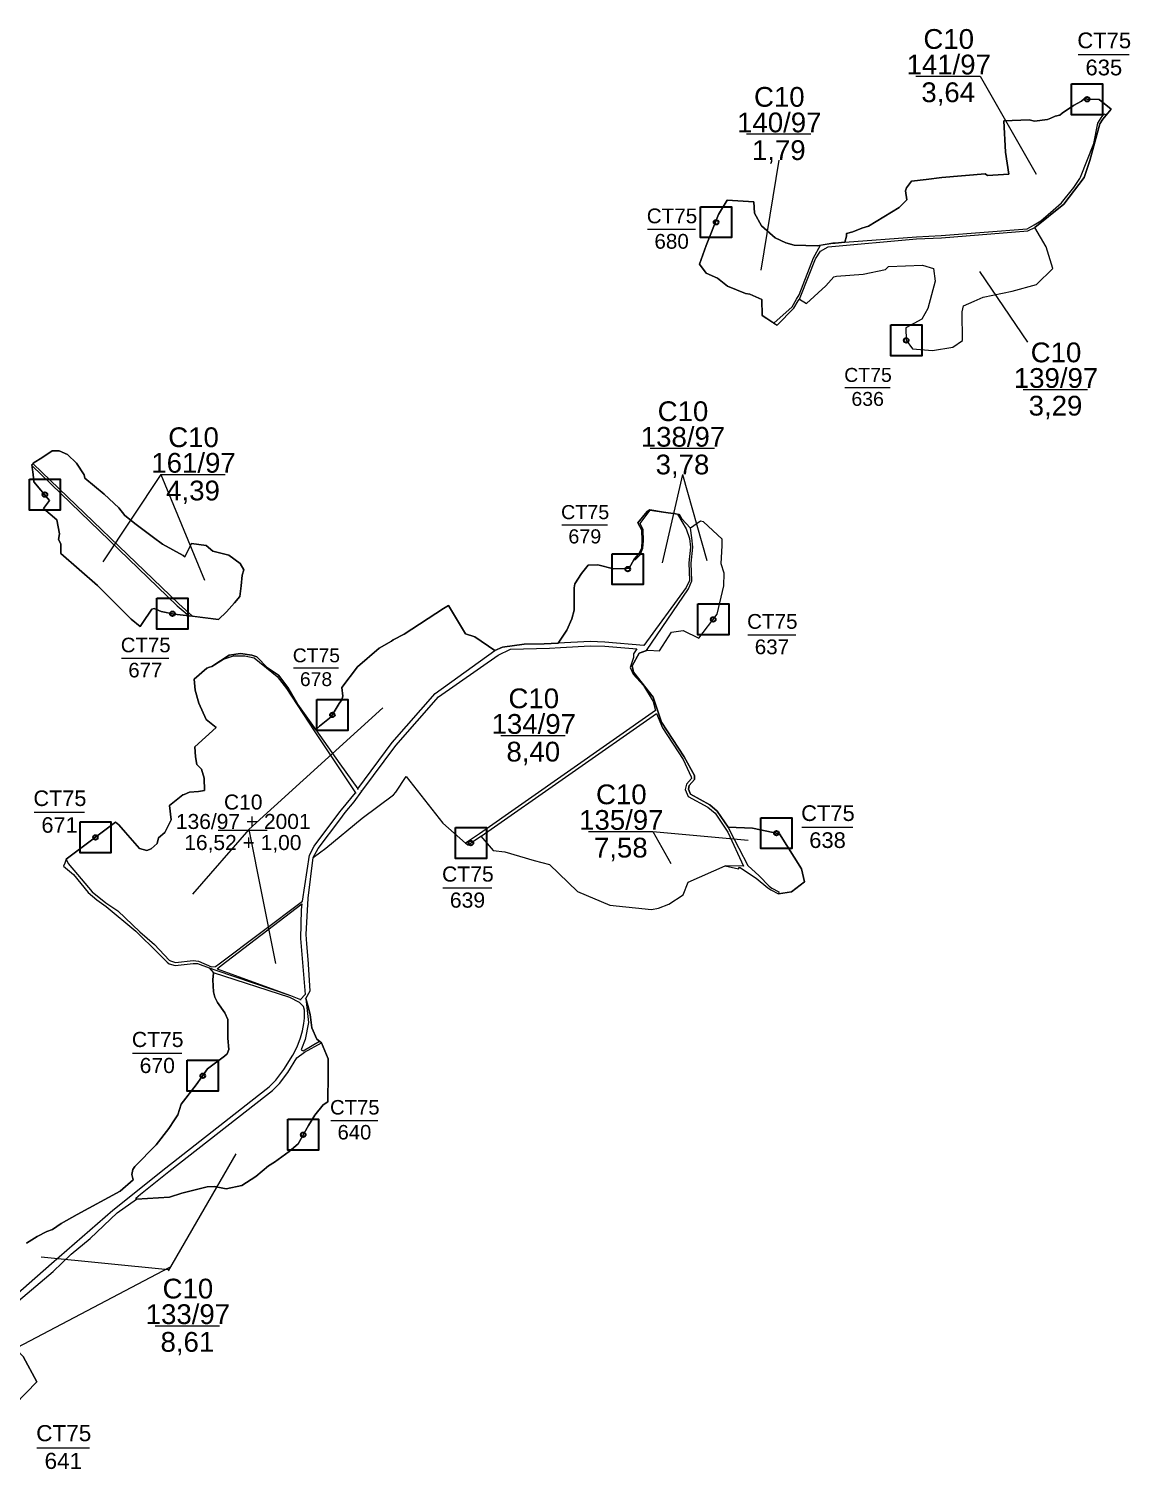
# Model space of a CAD drawing. Header units: metres. Extents: x 414961 to 420278, y 1518967 to 1522724.
# Drawn here: x 418497 to 420278, y 1520395 to 1522724 of the extents above; entities that cross this region are included whole.
import ezdxf
from ezdxf.enums import TextEntityAlignment as Align

# ---------------------------------------------------------------- set-up
doc = ezdxf.new("R2010")
doc.units = ezdxf.units.M
doc.header["$MEASUREMENT"] = 0
doc.linetypes.add('DGN Style 1', pattern=[5.902559, 0.009821, -5.892738])
doc.layers.add('RanhOne', color=1, linetype='Continuous', lineweight=0)
doc.styles.add('Style-Arial', font='arial.ttf')

# ---------------------------------------------------------------- blocks, each defined once
blk = doc.blocks.new('*U0')
at = {"color": 0, "linetype": 'Continuous', "lineweight": -2, "ltscale": 10, "flags": 128}
blk.add_lwpolyline([(-150, 150), (150, 150), (150, -150), (-150, -150), (-150, 150)], close=True, dxfattribs=at)
at = {"color": 0, "linetype": 'Continuous', "lineweight": -2, "ltscale": 10}
blk.add_circle((-0.02828, 0.016065), 22.5, dxfattribs=at)
blk = doc.blocks.new('*U21')
at = {"layer": 'RanhOne', "color": 3, "linetype": 'Continuous', "lineweight": 13}
blk.add_line((-66.520877, -1.660429), (63.750129, -1.660429), dxfattribs=at)
at = {"layer": 'RanhOne', "color": 3, "linetype": 'Continuous', "lineweight": 13, "style": 'Style-Arial'}
blk.add_text('8,61', height=40, dxfattribs=at).set_placement((-1.025137, -54.422685), align=Align.CENTER)
at = {"layer": 'RanhOne', "color": 3, "linetype": 'Continuous', "lineweight": 13, "insert": (-0.000029, 1.089388), "char_height": 40, "attachment_point": 8, "line_spacing_factor": 0.776524, "style": 'Style-Arial'}
blk.add_mtext('C10\\P133/97', dxfattribs=at)
blk = doc.blocks.new('*U23')
at = {"layer": 'RanhOne', "color": 3, "linetype": 'Continuous', "lineweight": 13}
blk.add_line((-66.520877, -1.660429), (63.750129, -1.660429), dxfattribs=at)
at = {"layer": 'RanhOne', "color": 3, "linetype": 'Continuous', "lineweight": 13, "style": 'Style-Arial'}
blk.add_text('4,39', height=40, dxfattribs=at).set_placement((-1.025137, -54.422685), align=Align.CENTER)
at = {"layer": 'RanhOne', "color": 3, "linetype": 'Continuous', "lineweight": 13, "insert": (-0.000029, 1.089388), "char_height": 40, "attachment_point": 8, "line_spacing_factor": 0.776524, "style": 'Style-Arial'}
blk.add_mtext('C10\\P161/97', dxfattribs=at)
blk = doc.blocks.new('*U24')
at = {"layer": 'RanhOne', "color": 3, "linetype": 'Continuous', "lineweight": 13}
blk.add_line((-66.520877, -1.660429), (63.750129, -1.660429), dxfattribs=at)
at = {"layer": 'RanhOne', "color": 3, "linetype": 'Continuous', "lineweight": 13, "style": 'Style-Arial'}
blk.add_text('8,40', height=40, dxfattribs=at).set_placement((-1.025137, -54.422685), align=Align.CENTER)
at = {"layer": 'RanhOne', "color": 3, "linetype": 'Continuous', "lineweight": 13, "insert": (-0.000029, 1.089388), "char_height": 40, "attachment_point": 8, "line_spacing_factor": 0.776524, "style": 'Style-Arial'}
blk.add_mtext('C10\\P134/97', dxfattribs=at)
blk = doc.blocks.new('*U25')
at = {"layer": 'RanhOne', "color": 3, "linetype": 'Continuous', "lineweight": 13}
blk.add_line((-66.520877, -1.660429), (63.750129, -1.660429), dxfattribs=at)
at = {"layer": 'RanhOne', "color": 3, "linetype": 'Continuous', "lineweight": 13, "style": 'Style-Arial'}
blk.add_text('7,58', height=40, dxfattribs=at).set_placement((-1.025137, -54.422685), align=Align.CENTER)
at = {"layer": 'RanhOne', "color": 3, "linetype": 'Continuous', "lineweight": 13, "insert": (-0.000029, 1.089388), "char_height": 40, "attachment_point": 8, "line_spacing_factor": 0.776524, "style": 'Style-Arial'}
blk.add_mtext('C10\\P135/97', dxfattribs=at)
blk = doc.blocks.new('*U26')
at = {"layer": 'RanhOne', "color": 3, "linetype": 'Continuous', "lineweight": 13}
blk.add_line((-66.520877, -1.660429), (63.750129, -1.660429), dxfattribs=at)
at = {"layer": 'RanhOne', "color": 3, "linetype": 'Continuous', "lineweight": 13, "style": 'Style-Arial'}
blk.add_text('3,78', height=40, dxfattribs=at).set_placement((-1.025137, -54.422685), align=Align.CENTER)
at = {"layer": 'RanhOne', "color": 3, "linetype": 'Continuous', "lineweight": 13, "insert": (-0.000029, 1.089388), "char_height": 40, "attachment_point": 8, "line_spacing_factor": 0.776524, "style": 'Style-Arial'}
blk.add_mtext('C10\\P138/97', dxfattribs=at)
blk = doc.blocks.new('*U27')
at = {"layer": 'RanhOne', "color": 3, "linetype": 'Continuous', "lineweight": 13}
blk.add_line((-66.520877, -1.660429), (63.750129, -1.660429), dxfattribs=at)
at = {"layer": 'RanhOne', "color": 3, "linetype": 'Continuous', "lineweight": 13, "style": 'Style-Arial'}
blk.add_text('1,79', height=40, dxfattribs=at).set_placement((-1.025137, -54.422685), align=Align.CENTER)
at = {"layer": 'RanhOne', "color": 3, "linetype": 'Continuous', "lineweight": 13, "insert": (-0.000029, 1.089388), "char_height": 40, "attachment_point": 8, "line_spacing_factor": 0.776524, "style": 'Style-Arial'}
blk.add_mtext('C10\\P140/97', dxfattribs=at)
blk = doc.blocks.new('*U28')
at = {"layer": 'RanhOne', "color": 3, "linetype": 'Continuous', "lineweight": 13}
blk.add_line((-66.520877, -1.660429), (63.750129, -1.660429), dxfattribs=at)
at = {"layer": 'RanhOne', "color": 3, "linetype": 'Continuous', "lineweight": 13, "style": 'Style-Arial'}
blk.add_text('3,29', height=40, dxfattribs=at).set_placement((-1.025137, -54.422685), align=Align.CENTER)
at = {"layer": 'RanhOne', "color": 3, "linetype": 'Continuous', "lineweight": 13, "insert": (-0.000029, 1.089388), "char_height": 40, "attachment_point": 8, "line_spacing_factor": 0.776524, "style": 'Style-Arial'}
blk.add_mtext('C10\\P139/97', dxfattribs=at)
blk = doc.blocks.new('*U29')
at = {"layer": 'RanhOne', "color": 3, "linetype": 'Continuous', "lineweight": 13}
blk.add_line((-66.520877, -1.660429), (63.750129, -1.660429), dxfattribs=at)
at = {"layer": 'RanhOne', "color": 3, "linetype": 'Continuous', "lineweight": 13, "style": 'Style-Arial'}
blk.add_text('3,64', height=40, dxfattribs=at).set_placement((-1.025137, -54.422685), align=Align.CENTER)
at = {"layer": 'RanhOne', "color": 3, "linetype": 'Continuous', "lineweight": 13, "insert": (-0.000029, 1.089388), "char_height": 40, "attachment_point": 8, "line_spacing_factor": 0.776524, "style": 'Style-Arial'}
blk.add_mtext('C10\\P141/97', dxfattribs=at)
blk = doc.blocks.new('*U63')
at = {"layer": 'RanhOne', "color": 3, "linetype": 'Continuous', "lineweight": 13}
blk.add_line((-66.520877, -1.660429), (63.750129, -1.660429), dxfattribs=at)
at = {"layer": 'RanhOne', "color": 3, "linetype": 'Continuous', "lineweight": 13, "style": 'Style-Arial'}
for s, p in [('CT75', (-0.000029, 14.422722)), ('641', (-1.025137, -54.422685))]:
    blk.add_text(s, height=40, dxfattribs=at).set_placement(p, align=Align.CENTER)
blk = doc.blocks.new('*U65')
at = {"layer": 'RanhOne', "color": 3, "linetype": 'Continuous', "lineweight": 13}
blk.add_line((-66.520877, -1.660429), (63.750129, -1.660429), dxfattribs=at)
at = {"layer": 'RanhOne', "color": 3, "linetype": 'Continuous', "lineweight": 13, "style": 'Style-Arial'}
for s, p in [('CT75', (-0.000029, 14.422722)), ('640', (-1.025137, -54.422685))]:
    blk.add_text(s, height=40, dxfattribs=at).set_placement(p, align=Align.CENTER)
blk = doc.blocks.new('*U66')
at = {"layer": 'RanhOne', "color": 3, "linetype": 'Continuous', "lineweight": 13}
blk.add_line((-66.520877, -1.660429), (63.750129, -1.660429), dxfattribs=at)
at = {"layer": 'RanhOne', "color": 3, "linetype": 'Continuous', "lineweight": 13, "style": 'Style-Arial'}
for s, p in [('CT75', (-0.000029, 14.422722)), ('670', (-1.025137, -54.422685))]:
    blk.add_text(s, height=40, dxfattribs=at).set_placement(p, align=Align.CENTER)
blk = doc.blocks.new('*U68')
at = {"layer": 'RanhOne', "color": 3, "linetype": 'Continuous', "lineweight": 13}
blk.add_line((-66.520877, -1.660429), (63.750129, -1.660429), dxfattribs=at)
at = {"layer": 'RanhOne', "color": 3, "linetype": 'Continuous', "lineweight": 13, "style": 'Style-Arial'}
for s, p in [('CT75', (-0.000029, 14.422722)), ('671', (-1.025137, -54.422685))]:
    blk.add_text(s, height=40, dxfattribs=at).set_placement(p, align=Align.CENTER)
blk = doc.blocks.new('*U69')
at = {"layer": 'RanhOne', "color": 3, "linetype": 'Continuous', "lineweight": 13}
blk.add_line((-66.520877, -1.660429), (63.750129, -1.660429), dxfattribs=at)
at = {"layer": 'RanhOne', "color": 3, "linetype": 'Continuous', "lineweight": 13, "style": 'Style-Arial'}
for s, p in [('CT75', (-0.000029, 14.422722)), ('677', (-1.025137, -54.422685))]:
    blk.add_text(s, height=40, dxfattribs=at).set_placement(p, align=Align.CENTER)
blk = doc.blocks.new('*U71')
at = {"layer": 'RanhOne', "color": 3, "linetype": 'Continuous', "lineweight": 13}
blk.add_line((-66.520877, -1.660429), (63.750129, -1.660429), dxfattribs=at)
at = {"layer": 'RanhOne', "color": 3, "linetype": 'Continuous', "lineweight": 13, "style": 'Style-Arial'}
for s, p in [('CT75', (-0.000029, 14.422722)), ('678', (-1.025137, -54.422685))]:
    blk.add_text(s, height=40, dxfattribs=at).set_placement(p, align=Align.CENTER)
blk = doc.blocks.new('*U72')
at = {"layer": 'RanhOne', "color": 3, "linetype": 'Continuous', "lineweight": 13}
blk.add_line((-66.520877, -1.660429), (63.750129, -1.660429), dxfattribs=at)
at = {"layer": 'RanhOne', "color": 3, "linetype": 'Continuous', "lineweight": 13, "style": 'Style-Arial'}
for s, p in [('CT75', (-0.000029, 14.422722)), ('639', (-1.025137, -54.422685))]:
    blk.add_text(s, height=40, dxfattribs=at).set_placement(p, align=Align.CENTER)
blk = doc.blocks.new('*U73')
at = {"layer": 'RanhOne', "color": 3, "linetype": 'Continuous', "lineweight": 13}
blk.add_line((-66.520877, -1.660429), (63.750129, -1.660429), dxfattribs=at)
at = {"layer": 'RanhOne', "color": 3, "linetype": 'Continuous', "lineweight": 13, "style": 'Style-Arial'}
for s, p in [('CT75', (-0.000029, 14.422722)), ('679', (-1.025137, -54.422685))]:
    blk.add_text(s, height=40, dxfattribs=at).set_placement(p, align=Align.CENTER)
blk = doc.blocks.new('*U74')
at = {"layer": 'RanhOne', "color": 3, "linetype": 'Continuous', "lineweight": 13}
blk.add_line((-66.520877, -1.660429), (63.750129, -1.660429), dxfattribs=at)
at = {"layer": 'RanhOne', "color": 3, "linetype": 'Continuous', "lineweight": 13, "style": 'Style-Arial'}
for s, p in [('CT75', (-0.000029, 14.422722)), ('637', (-1.025137, -54.422685))]:
    blk.add_text(s, height=40, dxfattribs=at).set_placement(p, align=Align.CENTER)
blk = doc.blocks.new('*U75')
at = {"layer": 'RanhOne', "color": 3, "linetype": 'Continuous', "lineweight": 13}
blk.add_line((-66.520877, -1.660429), (63.750129, -1.660429), dxfattribs=at)
at = {"layer": 'RanhOne', "color": 3, "linetype": 'Continuous', "lineweight": 13, "style": 'Style-Arial'}
for s, p in [('CT75', (-0.000029, 14.422722)), ('638', (-1.025137, -54.422685))]:
    blk.add_text(s, height=40, dxfattribs=at).set_placement(p, align=Align.CENTER)
blk = doc.blocks.new('*U76')
at = {"layer": 'RanhOne', "color": 3, "linetype": 'Continuous', "lineweight": 13}
blk.add_line((-66.520877, -1.660429), (63.750129, -1.660429), dxfattribs=at)
at = {"layer": 'RanhOne', "color": 3, "linetype": 'Continuous', "lineweight": 13, "style": 'Style-Arial'}
for s, p in [('CT75', (-0.000029, 14.422722)), ('636', (-1.025137, -54.422685))]:
    blk.add_text(s, height=40, dxfattribs=at).set_placement(p, align=Align.CENTER)
blk = doc.blocks.new('*U77')
at = {"layer": 'RanhOne', "color": 3, "linetype": 'Continuous', "lineweight": 13}
blk.add_line((-66.520877, -1.660429), (63.750129, -1.660429), dxfattribs=at)
at = {"layer": 'RanhOne', "color": 3, "linetype": 'Continuous', "lineweight": 13, "style": 'Style-Arial'}
for s, p in [('CT75', (-0.000029, 14.422722)), ('680', (-1.025137, -54.422685))]:
    blk.add_text(s, height=40, dxfattribs=at).set_placement(p, align=Align.CENTER)
blk = doc.blocks.new('*U78')
at = {"layer": 'RanhOne', "color": 3, "linetype": 'Continuous', "lineweight": 13}
blk.add_line((-66.520877, -1.660429), (63.750129, -1.660429), dxfattribs=at)
at = {"layer": 'RanhOne', "color": 3, "linetype": 'Continuous', "lineweight": 13, "style": 'Style-Arial'}
for s, p in [('CT75', (-0.000029, 14.422722)), ('635', (-1.025137, -54.422685))]:
    blk.add_text(s, height=40, dxfattribs=at).set_placement(p, align=Align.CENTER)
blk = doc.blocks.new('*U79')
at = {"layer": 'RanhOne', "color": 3, "linetype": 'Continuous', "lineweight": 13}
blk.add_line((-66.520877, -1.660429), (63.750129, -1.660429), dxfattribs=at)
at = {"layer": 'RanhOne', "color": 3, "linetype": 'Continuous', "lineweight": 13, "style": 'Style-Arial'}
blk.add_text('16,52 + 1,00', height=40, dxfattribs=at).set_placement((-1.025137, -54.422685), align=Align.CENTER)
at = {"layer": 'RanhOne', "color": 3, "linetype": 'Continuous', "lineweight": 13, "insert": (-0.000029, 1.089388), "char_height": 40, "attachment_point": 8, "line_spacing_factor": 0.776524, "style": 'Style-Arial'}
blk.add_mtext('C10\\P136/97 + 2001', dxfattribs=at)

msp = doc.modelspace()

# ---------------------------------------------------------------- linework, layer by layer
at = {"layer": 'RanhOne', "color": 7, "linetype": 'Continuous', "lineweight": 0}
for p, q in [((420035.4658, 1522647.676535), (420126.095909, 1522489.332836)), ((419709.796724, 1522511.961501), (419680.938132, 1522334.123485)), ((420112.398746, 1522217.716472), (420034.781493, 1522331.840995)), ((418710.3298, 1522003.827901), (418616.612709, 1521862.439846)), ((418710.3298, 1522003.827901), (418780.978658, 1521832.76747)), ((419554.049739, 1522003.758014), (419521.231082, 1521860.809495)), ((419554.049739, 1522003.758014), (419593.537191, 1521864.53601)), ((418853.051822, 1521429.500317), (419069.597436, 1521626.446636)), ((418853.051822, 1521429.500317), (418761.737406, 1521325.157896)), ((418853.051822, 1521429.500317), (418896.100046, 1521212.989793)), ((419506.063487, 1521426.484169), (419660.206032, 1521412.463156)), ((419506.063487, 1521426.484169), (419534.974834, 1521374.639028)), ((418723.01031, 1520716.303567), (418832.587609, 1520905.424204)), ((418724.314802, 1520721.520688), (418430.80418, 1520567.615617)), ((418723.01031, 1520717.607847), (418516.900629, 1520738.476331))]:
    msp.add_line(p, q, dxfattribs=at)
at = {"layer": 'RanhOne', "color": 3, "linetype": 'Continuous', "lineweight": 0}
for p, q in [((418756.26157, 1521774.97737), (418761.50333, 1521774.33917)), ((418788.48, 1521206.24), (418799.57376, 1521202.47571)), ((418788.48, 1521206.24), (418795.65, 1521198.18)), ((418799.57376, 1521202.47571), (418920.251, 1521161.528)), ((418801.568, 1521204.659), (418920.251, 1521161.528)), ((418920.251, 1521161.528), (418936.582, 1521154.601)), ((418966.9064, 1521087.6004), (418970.52, 1521084.87))]:
    msp.add_line(p, q, dxfattribs=at)
at = {"layer": 'RanhOne', "color": 3, "linetype": 'DGN Style 1', "lineweight": 0}
for p, q in [((419025.078, 1521488.945), (419028.962, 1521495.286)), ((419028.962, 1521495.286), (419035.7722, 1521491.5396)), ((418795.65, 1521198.18), (418799.57376, 1521202.47571)), ((418799.57376, 1521202.47571), (418801.568, 1521204.659)), ((418936.582, 1521154.601), (418945.04, 1521156.53))]:
    msp.add_line(p, q, dxfattribs=at)
at = {"layer": 'RanhOne', "color": 3, "linetype": 'Continuous', "lineweight": 13, "flags": 128}
for points in [[(420247.3855, 1522594.0635), (420227.749, 1522609.852), (420207.68, 1522610.4), (420203.648, 1522611.103), (420199.135, 1522606.936), (420186.283, 1522600.318), (420167.855, 1522587.885), (420164.224, 1522584.669), (420156.6462, 1522583.0152), (420149.891, 1522579.459), (420144.178, 1522577.533), (420123.459, 1522574.679), (420114.565, 1522576.842), (420073.735, 1522575.528), (420076.254, 1522524.514), (420081.62, 1522489.335), (420047.422, 1522486.98), (420043.733, 1522489.705), (419973.203, 1522483.778), (419948.073, 1522480.66), (419924.25, 1522477.94), (419916.18, 1522466.76), (419914.77, 1522462.1), (419917.05, 1522447.51), (419904.32, 1522435.07), (419854.78, 1522405.15), (419843.84, 1522401.66), (419829.51, 1522395.75), (419819.44, 1522393.35), (419819.22, 1522388.84), (419816.62, 1522379.18), (419801.02, 1522377.51), (419797.33, 1522377.51), (419772.37, 1522373.24), (419734.75, 1522374.48), (419721.026, 1522378.07), (419704.025, 1522386.258), (419681.887, 1522405.794), (419670.61, 1522425.81), (419669.3, 1522444.38), (419626.5, 1522446.992), (419612.216, 1522423.779), (419592.38, 1522373.94), (419581.35, 1522343.82), (419592.33, 1522328.81), (419610.524, 1522321.095), (419626.987, 1522308.118), (419655.72, 1522296.33), (419662.79, 1522294.89), (419682.37, 1522286.67), (419683.049, 1522260.683), (419707.0203, 1522245.0222), (419734.325, 1522272.37), (419740.8593, 1522284.0618), (419743.104, 1522286.748), (419754.707, 1522280.268), (419786.086, 1522308.421), (419798.98, 1522322.919), (419803.049, 1522324.331), (419846.2485, 1522327.2794), (419882.085, 1522334.706), (419887.337, 1522339.825), (419941.982, 1522342.098), (419960.164, 1522336.359), (419962.675, 1522316.015), (419951.028, 1522272.122), (419941.073, 1522254.67), (419914.951, 1522240.42), (419915.996, 1522220.612), (419925.882, 1522206.549), (419958.239, 1522204.074), (419991.3, 1522209.443), (420007.013, 1522219.944), (420006.073, 1522266.72), (420008.681, 1522276.21), (420025.9627, 1522283.8893), (420040.349, 1522290.282), (420087.033, 1522299.8), (420126.685, 1522310.938), (420153.019, 1522336.575), (420141.927, 1522371.626), (420123.706, 1522402.788), (420170.874, 1522440.403), (420203.797, 1522483.444), (420212.512, 1522511.168), (420229.1363, 1522570.3467), (420233.9754, 1522577.9711), (420247.3855, 1522594.0635)], [(418844.59, 1521849.5), (418842.08, 1521840.95), (418840.32, 1521823.58), (418838.56, 1521806.21), (418829.66, 1521796.31), (418816.72, 1521781.38), (418803.7619, 1521769.1941), (418756.24, 1521774.98), (418731.88, 1521777.69), (418711, 1521782.24), (418699.98, 1521787.19), (418695.82, 1521785.63), (418680.54, 1521762.62), (418676.89, 1521758.02), (418662.6047, 1521769.5379), (418608.094, 1521823.843), (418548.8, 1521876.105), (418548.884, 1521891.665), (418545.148, 1521898.535), (418546.465, 1521907.704), (418542.259, 1521930.061), (418520.6, 1521948.76), (418530.5566, 1521961.5844), (418505.232, 1521991.603), (418504.383, 1522003.475), (418501.75, 1522019.69), (418503.19, 1522019.99), (418504.35, 1522021.8), (418519.569, 1522031.502), (418534.599, 1522042.063), (418546.353, 1522041.655), (418559.41, 1522035.93), (418574.32, 1522022.07), (418586.85, 1522002.88), (418587.53, 1521997.78), (418618.91, 1521971.54), (418642.91, 1521949.91), (418652.49, 1521937.4), (418670.51, 1521922.61), (418698.62, 1521901.76), (418713.34, 1521890.85), (418746.78, 1521872.6), (418749.41, 1521870.48), (418760.15, 1521891.88), (418784.01, 1521888.57), (418794.38, 1521879.81), (418820.68, 1521873.19), (418838.99, 1521859.42), (418844.59, 1521849.5)], [(419751.56, 1521344.91), (419746.54, 1521366.21), (419710.8, 1521422.53), (419667.48, 1521431.85), (419627.69, 1521433.28), (419610.3243, 1521459.254), (419598.033, 1521469.7145), (419567.1773, 1521486.5977), (419563.5879, 1521494.6639), (419564.9341, 1521500.8943), (419573.6832, 1521510.4401), (419573.2972, 1521517.1284), (419556.67, 1521547.32), (419520.23, 1521603.01), (419506.39, 1521643.56), (419475.05, 1521683.75), (419472.78, 1521694.38), (419483.7485, 1521714.9123), (419498.26, 1521719.54), (419517.12, 1521718.71), (419536.31, 1521748.9), (419555.4, 1521751.38), (419580.53, 1521738.7), (419610.14, 1521777.75), (419620.91, 1521823.46), (419621.72, 1521844.2), (419616.71, 1521859.21), (419618.41, 1521888.66), (419617.99, 1521899.14), (419587.84, 1521927.19), (419583.33, 1521927.88), (419567.17, 1521916.75), (419552.25, 1521932.18), (419548.75, 1521938.85), (419542.56, 1521939.72), (419523.32, 1521942.49), (419501.05, 1521946.26), (419496.91, 1521943.62), (419481.68, 1521925.17), (419488.2498, 1521913.5459), (419488.9956, 1521896.5626), (419488.0666, 1521884.7358), (419483.6845, 1521875.0554), (419476.14, 1521866.483), (419468.083, 1521852.105), (419460.33, 1521851.79), (419442.38, 1521851.31), (419417.38, 1521857.3), (419401.41, 1521857.06), (419390.81, 1521843.63), (419380.21, 1521827.02), (419378.69, 1521820.29), (419378.66, 1521784.12), (419375.4, 1521770.06), (419367.27, 1521751.95), (419353.02, 1521730.74), (419330.41, 1521729.8), (419297.89, 1521729.43), (419262.92, 1521724.61), (419250.42, 1521719.13), (419218.13, 1521740.99), (419202.94, 1521746.17), (419175.523, 1521792.0449), (419167.3933, 1521786.7636), (419103.812, 1521745.48), (419086.15, 1521736.01), (419083.38, 1521734.38), (419063.763, 1521722.566), (419028.312, 1521692.84), (419003.351, 1521659.458), (419004.603, 1521645.273), (419003.101, 1521639.423), (418998.897, 1521633.538), (418986.05, 1521611.85), (418967.21, 1521596.74), (418960.97, 1521590.708), (418931.7, 1521632.47), (418915.9579, 1521659.1737), (418900.7854, 1521679.2036), (418883.08, 1521690.91), (418865.72, 1521708.93), (418857.67, 1521711.26), (418839.43, 1521714.11), (418821.26, 1521711.5), (418793.13, 1521693.31), (418789.2, 1521691.99), (418784.78, 1521690.67), (418764.56, 1521672.52), (418765.88, 1521654.71), (418772.08, 1521633.96), (418783.8, 1521607.4), (418799.9, 1521594.56), (418765.59, 1521563.3), (418766.42, 1521547.32), (418769.02, 1521534.88), (418776.26, 1521527.33), (418780.82, 1521512.8), (418780.91, 1521492.7), (418771.25, 1521490.95), (418756.89, 1521490.14), (418748.46, 1521486.21), (418746.27, 1521485.74), (418724.58, 1521468.23), (418727.02, 1521445.31), (418717.06, 1521424.81), (418706.73, 1521416.18), (418704.79, 1521406.79), (418695.01, 1521398.47), (418687.82, 1521395.71), (418675.97, 1521398.83), (418653.59, 1521424.85), (418642.73, 1521436.98), (418637.5, 1521441.48), (418557.62, 1521381.88), (418555.22, 1521375.33), (418553.08, 1521370.31), (418569.41, 1521356.68), (418592.97, 1521328), (418606.96, 1521315.76), (418622.31, 1521305.02), (418670.06, 1521265.19), (418706, 1521229.96), (418720.57, 1521214.9165), (418723.7798, 1521212.4996), (418733.7551, 1521209.7791), (418762.9164, 1521213.0263), (418769.7, 1521213.16), (418788.48, 1521206.24), (418795.65, 1521198.18), (418794.75, 1521186.74), (418795.914, 1521167.197), (418797.641, 1521158.38), (418802.006, 1521150.206), (418814.167, 1521133.209), (418818.99, 1521122.477), (418818.641, 1521092.302), (418820.671, 1521074.043), (418817.98, 1521066.92), (418813.24, 1521063.13), (418786.05, 1521042.69), (418767.78, 1521016.87), (418743.62, 1520985.74), (418738.1, 1520968.25), (418732.75, 1520960.36), (418723.68, 1520946.42), (418703.24, 1520920.09), (418668.58, 1520884.939), (418665.473, 1520880.204), (418663.652, 1520871.752), (418665.922, 1520863.113), (418644.9, 1520845.02), (418575.51, 1520807.35), (418549.66, 1520792.49), (418535.31, 1520782.9), (418526.21, 1520779.93), (418510.35, 1520771.41), (418493.26, 1520760.72)], [(418466.23, 1520655.87), (418536.37, 1520715.27), (418565.68, 1520742.88), (418596.29, 1520768.52), (418640.02, 1520809.92), (418671.3999, 1520831.99), (418724.52, 1520835.41), (418744.7, 1520841.52), (418785.69, 1520851.92), (418797.46, 1520852.32), (418816.39, 1520848.53), (418841.6, 1520853.99), (418864.03, 1520868.92), (418884.39, 1520886.01), (418894.43, 1520891.88), (418917.93, 1520909), (418932.43, 1520921.6), (418949.07, 1520951.33), (418959.4, 1520967.61), (418972.86, 1520984.72), (418980.539, 1520989.439), (418981.028, 1521034.581), (418981.23, 1521058.91), (418970.52, 1521084.87), (418962.91, 1521090.62), (418954.82, 1521108.99), (418952.17, 1521130.32), (418948.107, 1521145.2557), (418945.04, 1521156.53), (418951.77, 1521168.8), (418949.188, 1521211.18), (418949.07, 1521213.12), (418946.541, 1521244.57), (418945.32, 1521259.75), (418948.94, 1521318.73), (418956.63, 1521384.3), (418977.57, 1521399.44), (419036.35, 1521447.83), (419086.58, 1521485.86), (419090.66, 1521490.23), (419107.23, 1521515.31), (419166.45, 1521439.75), (419203.4279, 1521407.6964), (419205.686, 1521405.739), (419206.9238, 1521404.4319), (419213.135, 1521408.721), (419228.0129, 1521418.8729), (419247.7544, 1521395.4879), (419266.6, 1521393.42), (419314.2, 1521379.76), (419338.87, 1521373.01), (419384.14, 1521329.41), (419436.85, 1521307.46), (419503.71, 1521300.23), (419515.12, 1521302.26), (419532.02, 1521309.19), (419555.19, 1521323.79), (419562.99, 1521344.38), (419623, 1521370.82), (419644.41, 1521366.14), (419646.34, 1521368.53), (419673.109, 1521351.13), (419692.205, 1521335.326), (419696.967, 1521332.365), (419709.51, 1521325.53), (419730.28, 1521328.74), (419751.56, 1521344.91)], [(418474.9, 1520500.75), (418510.21, 1520536.57), (418488.02, 1520577.66)]]:
    msp.add_lwpolyline(points, dxfattribs=at)
at = {"layer": 'RanhOne', "color": 3, "linetype": 'Continuous', "lineweight": 0, "flags": 128}
for points in [[(419816.62, 1522379.18), (419819.22, 1522388.84), (419819.44, 1522393.35), (419829.51, 1522395.75), (419843.84, 1522401.66), (419854.78, 1522405.15), (419904.32, 1522435.07), (419917.05, 1522447.51), (419914.77, 1522462.1), (419916.18, 1522466.76), (419924.25, 1522477.94), (419948.073, 1522480.66), (419973.203, 1522483.778), (420043.733, 1522489.705), (420047.422, 1522486.98), (420081.62, 1522489.335), (420076.254, 1522524.514), (420073.735, 1522575.528), (420114.565, 1522576.842), (420123.459, 1522574.679), (420144.178, 1522577.533), (420149.891, 1522579.459), (420156.6462, 1522583.0152), (420164.224, 1522584.669), (420167.855, 1522587.885), (420186.283, 1522600.318), (420199.135, 1522606.936), (420203.648, 1522611.103), (420207.68, 1522610.4), (420227.749, 1522609.852), (420247.01441, 1522594.36187)], [(419816.62, 1522379.18), (419932.3301, 1522387.8569), (419972.5386, 1522389.7198), (420111.6205, 1522400.6919), (420122.565, 1522406.952), (420133.608, 1522413.517), (420153.3154, 1522430.7588), (420166.907, 1522442.65), (420187.127, 1522467.764), (420196.64, 1522481.96), (420197.546, 1522484.2237), (420219.293, 1522538.559), (420225.927, 1522571.635), (420231.325, 1522580.14), (420236.1534, 1522586.4998), (420238.7, 1522585.05), (420247.01441, 1522594.36187)], [(420247.01441, 1522594.36187), (420247.3855, 1522594.0635), (420233.9754, 1522577.9711), (420229.1363, 1522570.3467), (420212.512, 1522511.168), (420203.797, 1522483.444), (420170.874, 1522440.403), (420123.706, 1522402.788)], [(419701.87803, 1522248.38175), (419683.049, 1522260.683), (419682.37, 1522286.67), (419662.79, 1522294.89), (419655.72, 1522296.33), (419626.987, 1522308.118), (419610.524, 1522321.095), (419592.33, 1522328.81), (419581.35, 1522343.82), (419592.38, 1522373.94), (419612.216, 1522423.779), (419626.5, 1522446.992), (419669.3, 1522444.38), (419670.61, 1522425.81), (419681.887, 1522405.794), (419704.025, 1522386.258), (419721.026, 1522378.07), (419734.75, 1522374.48), (419772.37, 1522373.24), (419777.39324, 1522374.09934)], [(419743.104, 1522286.748), (419754.707, 1522280.268), (419786.086, 1522308.421), (419798.98, 1522322.919), (419803.049, 1522324.331), (419846.24846, 1522327.27942), (419882.085, 1522334.706), (419887.337, 1522339.825), (419941.982, 1522342.098), (419960.164, 1522336.359), (419962.675, 1522316.015), (419951.028, 1522272.122), (419941.073, 1522254.67), (419914.951, 1522240.42), (419915.996, 1522220.612), (419925.882, 1522206.549), (419958.239, 1522204.074), (419991.3, 1522209.443), (420007.013, 1522219.944), (420006.073, 1522266.72), (420008.681, 1522276.21), (420025.9627, 1522283.8893), (420040.349, 1522290.282), (420087.033, 1522299.8), (420126.685, 1522310.938), (420153.019, 1522336.575), (420141.927, 1522371.626), (420123.706, 1522402.788)], [(419743.104, 1522286.748), (419745.605, 1522292.485), (419769.096, 1522352.269), (419777.277, 1522364.604), (419789.78, 1522371.467), (419932.563, 1522384.464), (419972.751, 1522386.326), (420112.529, 1522397.353), (420123.706, 1522402.788)], [(419701.87803, 1522248.38175), (419731.6417, 1522274.538), (419738.5934, 1522286.9767), (419742.5273, 1522293.9492), (419766.0633, 1522353.8479), (419777.39324, 1522374.09934)], [(419777.39324, 1522374.09934), (419797.33, 1522377.51), (419801.02, 1522377.51), (419816.62, 1522379.18)], [(419701.87803, 1522248.38175), (419707.0203, 1522245.02223), (419734.325, 1522272.37), (419740.8593, 1522284.0618), (419743.104, 1522286.748)], [(418761.50333, 1521774.33917), (418803.76189, 1521769.19407), (418816.72, 1521781.38), (418829.66, 1521796.31), (418838.56, 1521806.21), (418840.32, 1521823.58), (418842.08, 1521840.95), (418844.59, 1521849.5), (418838.99, 1521859.42), (418820.68, 1521873.19), (418794.38, 1521879.81), (418784.01, 1521888.57), (418760.15, 1521891.88), (418749.41, 1521870.48), (418746.78, 1521872.6), (418713.34, 1521890.85), (418698.62, 1521901.76), (418670.51, 1521922.61), (418652.49, 1521937.4), (418642.91, 1521949.91), (418618.91, 1521971.54), (418587.53, 1521997.78), (418586.85, 1522002.88), (418574.32, 1522022.07), (418559.41, 1522035.93), (418546.353, 1522041.655), (418534.599, 1522042.063), (418519.569, 1522031.502), (418504.35, 1522021.8), (418503.8714, 1522021.05322)], [(418502.04543, 1522017.87063), (418501.75, 1522019.69), (418503.19, 1522019.99), (418503.8714, 1522021.05322)], [(418502.04543, 1522017.87063), (418736.8276, 1521791.4832), (418756.26157, 1521774.97737)], [(418502.04543, 1522017.87063), (418504.383, 1522003.475), (418505.232, 1521991.603), (418530.55664, 1521961.58444), (418520.6, 1521948.76), (418542.259, 1521930.061), (418546.465, 1521907.704), (418545.148, 1521898.535), (418548.884, 1521891.665), (418548.8, 1521876.105), (418608.094, 1521823.843), (418662.60465, 1521769.53795), (418676.89, 1521758.02), (418680.54, 1521762.62), (418695.82, 1521785.63), (418699.98, 1521787.19), (418711, 1521782.24), (418731.88, 1521777.69), (418756.26157, 1521774.97737)], [(418503.8714, 1522021.05322), (418739.5564, 1521794.4088), (418761.50333, 1521774.33917)], [(419545.96985, 1521939.24075), (419560.14, 1521915.511), (419565.3586, 1521900.2903), (419566.8403, 1521885.9785), (419564.3389, 1521860.5872), (419565.1727, 1521831.9474), (419560.1943, 1521820.6507), (419491.491, 1521726.947), (419428.679, 1521732.6564), (419404.8434, 1521733.3881), (419353.02, 1521730.74)], [(419476.14, 1521866.483), (419483.6845, 1521875.0554), (419488.0666, 1521884.7358), (419488.9956, 1521896.5626), (419488.2498, 1521913.5459), (419481.68, 1521925.17), (419496.91, 1521943.62), (419501.05, 1521946.26), (419501.64416, 1521946.15942)], [(419476.14, 1521866.483), (419477.7013, 1521865.7844), (419485.369, 1521873.927), (419490.033, 1521884.23), (419490.999, 1521896.528), (419490.232, 1521913.996), (419485.784, 1521924.439), (419501.64416, 1521946.15942)], [(419501.64416, 1521946.15942), (419523.32, 1521942.49), (419542.56, 1521939.72), (419545.96985, 1521939.24075)], [(419545.96985, 1521939.24075), (419548.75, 1521938.85), (419552.25, 1521932.18), (419567.17, 1521916.75)], [(419495.9944, 1521718.8175), (419498.26, 1521719.54), (419517.12, 1521718.71), (419536.31, 1521748.9), (419555.4, 1521751.38), (419580.53, 1521738.7), (419610.14, 1521777.75), (419620.91, 1521823.46), (419621.72, 1521844.2), (419616.71, 1521859.21), (419618.41, 1521888.66), (419617.99, 1521899.14), (419587.84, 1521927.19), (419583.33, 1521927.88), (419567.17, 1521916.75)], [(419495.9944, 1521718.8175), (419564.036, 1521818.754), (419569.251, 1521831.387), (419568.086, 1521860.432), (419570.805, 1521886.064), (419569.185, 1521901.003), (419567.17, 1521916.75)], [(419353.02, 1521730.74), (419367.27, 1521751.95), (419375.4, 1521770.06), (419378.66, 1521784.12), (419378.69, 1521820.29), (419380.21, 1521827.02), (419390.81, 1521843.63), (419401.41, 1521857.06), (419417.38, 1521857.3), (419442.38, 1521851.31), (419460.33, 1521851.79), (419468.083, 1521852.105), (419476.14, 1521866.483)], [(418960.97, 1521590.708), (418967.21, 1521596.74), (418986.05, 1521611.85), (418998.897, 1521633.538), (419003.101, 1521639.423), (419004.603, 1521645.273), (419003.351, 1521659.458), (419028.312, 1521692.84), (419063.763, 1521722.566), (419083.38, 1521734.38), (419086.15, 1521736.01), (419103.812, 1521745.48), (419167.3933, 1521786.7636), (419175.52305, 1521792.04486), (419202.94, 1521746.17), (419218.13, 1521740.99), (419250.42, 1521719.13)], [(419035.7722, 1521491.5396), (419090.5781, 1521565.191), (419159.4386, 1521644.0034), (419256.275, 1521711.741), (419276.071, 1521721.145), (419339.089, 1521722.733), (419356.802, 1521724.098), (419405.003, 1521726.504), (419428.303, 1521726.168), (419480.503, 1521721.594), (419474.661, 1521713.743), (419475.041, 1521707.574), (419469.408, 1521691.472), (419474.18, 1521681.005), (419490.959, 1521662.701), (419506.531, 1521636.845), (419510.168, 1521621.945), (419225.712, 1521422.64), (419203.4279, 1521407.6964)], [(419250.42, 1521719.13), (419262.92, 1521724.61), (419297.89, 1521729.43), (419330.41, 1521729.8), (419353.02, 1521730.74)], [(418557.62, 1521381.88), (418637.5, 1521441.48), (418642.73, 1521436.98), (418653.59, 1521424.85), (418675.97, 1521398.83), (418687.82, 1521395.71), (418695.01, 1521398.47), (418704.79, 1521406.79), (418706.73, 1521416.18), (418717.06, 1521424.81), (418727.02, 1521445.31), (418724.58, 1521468.23), (418746.27, 1521485.74), (418748.46, 1521486.21), (418756.89, 1521490.14), (418771.25, 1521490.95), (418780.91, 1521492.7), (418780.82, 1521512.8), (418776.26, 1521527.33), (418769.02, 1521534.88), (418766.42, 1521547.32), (418765.59, 1521563.3), (418799.9, 1521594.56), (418783.8, 1521607.4), (418772.08, 1521633.96), (418765.88, 1521654.71), (418764.56, 1521672.52), (418784.78, 1521690.67), (418789.2, 1521691.99), (418793.13, 1521693.31), (418811.6347, 1521705.27589)], [(418811.6347, 1521705.27589), (418821.26, 1521711.5), (418839.43, 1521714.11), (418857.67, 1521711.26), (418865.72, 1521708.93), (418883.08, 1521690.91), (418900.7854, 1521679.2036), (418915.9579, 1521659.1737), (418931.7, 1521632.47), (418960.97, 1521590.708)], [(418811.6347, 1521705.27589), (418827.857, 1521710.362), (418846.294, 1521710.478), (418861.441, 1521707.312), (418898.761, 1521677.239), (418913.726, 1521657.483), (418958.663, 1521589.014), (419025.078, 1521488.945)], [(419028.962, 1521495.286), (419084.581, 1521570.03), (419154.224, 1521649.738), (419250.42, 1521719.13)], [(419495.9944, 1521718.8175), (419483.7485, 1521714.9123), (419472.78, 1521694.38), (419475.05, 1521683.75), (419506.39, 1521643.56), (419520.23, 1521603.01), (419556.67, 1521547.32), (419573.29717, 1521517.12836), (419573.6832, 1521510.4401), (419564.9341, 1521500.8943), (419563.5879, 1521494.6639), (419567.1773, 1521486.5977), (419598.033, 1521469.7145), (419610.3243, 1521459.254), (419627.69, 1521433.28)], [(419228.0129, 1521418.8729), (419228.397, 1521419.135), (419512.102, 1521617.35), (419521.633, 1521594.071), (419555.26, 1521542.759), (419568.038, 1521514.813), (419568.545, 1521511.938), (419560.517, 1521503.179), (419558.565, 1521494.145), (419563.451, 1521483.165), (419595.297, 1521465.74), (419606.717, 1521456.021), (419627.52, 1521425.336), (419652.8111, 1521370.2061), (419623, 1521370.82)], [(418960.97, 1521590.708), (419000, 1521535.9321), (419028.962, 1521495.286)], [(418956.63, 1521384.3), (418977.57, 1521399.44), (419036.35, 1521447.83), (419086.58, 1521485.86), (419090.66, 1521490.23), (419107.23, 1521515.31), (419166.45, 1521439.75), (419203.4279, 1521407.6964)], [(418557.62, 1521381.88), (418560.636, 1521374.481), (418575.55, 1521357.146), (418599.366, 1521328.989), (418621.882, 1521310.941), (418640.823, 1521298.151), (418676.669, 1521264.368), (418700.388, 1521243.492), (418723.912, 1521218.659), (418726.021, 1521217.071), (418734.15, 1521214.854), (418762.942, 1521218.06), (418771.442, 1521217.026), (418792.667, 1521207.797), (418798.828, 1521208.15), (418805.017, 1521212.634), (418939.4874, 1521313.75), (418950.821, 1521388.038), (418958.632, 1521402.929), (419000, 1521458.3678), (419002.429, 1521461.623), (419025.078, 1521488.945)], [(418956.63, 1521384.3), (418965.1598, 1521398.8019), (419000, 1521445.4926), (419008.4826, 1521456.8604), (419022.9809, 1521474.3499), (419035.7722, 1521491.5396)], [(419627.69, 1521433.28), (419667.48, 1521431.85), (419710.8, 1521422.53), (419746.54, 1521366.21), (419751.56, 1521344.91), (419730.28, 1521328.74), (419709.51, 1521325.53)], [(419627.69, 1521433.28), (419630.836, 1521427.254), (419659.8185, 1521371.5878), (419678.0669, 1521354.5618), (419693.9614, 1521337.7665), (419698.4829, 1521334.9551), (419709.7236, 1521328.7742), (419709.51, 1521325.53)], [(419203.4279, 1521407.6964), (419205.686, 1521405.739), (419206.9238, 1521404.4319), (419213.135, 1521408.721), (419228.0129, 1521418.8729)], [(419228.0129, 1521418.8729), (419247.7544, 1521395.4879), (419266.6, 1521393.42), (419314.2, 1521379.76), (419338.87, 1521373.01), (419384.14, 1521329.41), (419436.85, 1521307.46), (419503.71, 1521300.23), (419515.12, 1521302.26), (419532.02, 1521309.19), (419555.19, 1521323.79), (419562.99, 1521344.38), (419623, 1521370.82)], [(418557.62, 1521381.88), (418555.22, 1521375.33), (418553.08, 1521370.31), (418569.41, 1521356.68), (418592.97, 1521328), (418606.96, 1521315.76), (418622.31, 1521305.02), (418670.06, 1521265.19), (418706, 1521229.96), (418720.57, 1521214.9165), (418723.7798, 1521212.4996), (418733.7551, 1521209.7791), (418762.9164, 1521213.0263), (418769.7, 1521213.16), (418788.48, 1521206.24)], [(418945.04, 1521156.53), (418951.77, 1521168.8), (418949.188, 1521211.18), (418949.07, 1521213.12), (418946.541, 1521244.57), (418945.32, 1521259.75), (418948.94, 1521318.73), (418956.63, 1521384.3)], [(419623, 1521370.82), (419644.41, 1521366.14), (419646.34, 1521368.53), (419673.109, 1521351.13), (419692.205, 1521335.326), (419696.967, 1521332.365), (419709.51, 1521325.53)], [(418801.568, 1521204.659), (418808.1, 1521209.978), (418938.7987, 1521309.2355), (418937.35, 1521299.74), (418936.36, 1521253.27), (418944.179, 1521162.896), (418936.582, 1521154.601)], [(418461.779, 1520664.16), (418533.957, 1520727.983), (418633.153, 1520814.276), (418718.427, 1520882.803), (418868.4481, 1521000), (418885.715, 1521013.489), (418896.549, 1521024.474), (418909.325, 1521041.52), (418923.914, 1521064.615), (418930.772, 1521078.134), (418936.361, 1521092.644), (418939.631, 1521104.073), (418941.7, 1521115.763), (418942.625, 1521124.893), (418943.099, 1521137.358), (418941.448, 1521143.274), (418934.625, 1521149.824), (418919.222, 1521158.238), (418795.65, 1521198.18)], [(418493.26, 1520760.72), (418510.35, 1520771.41), (418526.21, 1520779.93), (418535.31, 1520782.9), (418549.66, 1520792.49), (418575.51, 1520807.35), (418644.9, 1520845.02), (418665.922, 1520863.113), (418663.652, 1520871.752), (418665.473, 1520880.204), (418668.58, 1520884.939), (418703.24, 1520920.09), (418723.68, 1520946.42), (418732.75, 1520960.36), (418738.1, 1520968.25), (418743.62, 1520985.74), (418767.78, 1521016.87), (418786.05, 1521042.69), (418813.24, 1521063.13), (418817.98, 1521066.92), (418820.671, 1521074.043), (418818.641, 1521092.302), (418818.99, 1521122.477), (418814.167, 1521133.209), (418802.006, 1521150.206), (418797.641, 1521158.38), (418795.914, 1521167.197), (418794.75, 1521186.74), (418795.65, 1521198.18)], [(418945.04, 1521156.53), (418949.557, 1521117.5595), (418943.9544, 1521090.1009), (418938.0909, 1521074.8782), (418937.4806, 1521073.6752), (418940.551, 1521071.915), (418966.9064, 1521087.6004)], [(418945.04, 1521156.53), (418948.107, 1521145.2557), (418952.17, 1521130.32), (418954.82, 1521108.99), (418962.91, 1521090.62), (418966.9064, 1521087.6004)], [(418671.3999, 1520831.99), (418669.869, 1520833.835), (418677.522, 1520839.994), (418723.3954, 1520876.5326), (418881.4431, 1521000), (418891.0476, 1521007.5031), (418902.6255, 1521019.2423), (418915.918, 1521036.9775), (418930.6463, 1521060.2931), (418943.063, 1521069.416), (418970.52, 1521084.87)], [(418970.52, 1521084.87), (418981.23, 1521058.91), (418981.028, 1521034.581), (418980.539, 1520989.439), (418972.86, 1520984.72), (418959.4, 1520967.61), (418949.07, 1520951.33), (418932.43, 1520921.6), (418917.93, 1520909), (418894.43, 1520891.88), (418884.39, 1520886.01), (418864.03, 1520868.92), (418841.6, 1520853.99), (418816.39, 1520848.53), (418797.46, 1520852.32), (418785.69, 1520851.92), (418744.7, 1520841.52), (418724.52, 1520835.41), (418671.3999, 1520831.99)], [(418461.79, 1520652.52), (418466.23, 1520655.87), (418536.37, 1520715.27), (418565.68, 1520742.88), (418596.29, 1520768.52), (418640.02, 1520809.92), (418671.3999, 1520831.99)], [(418461.79, 1520652.52), (418464.69, 1520621.03), (418477.11, 1520589.12), (418488.02, 1520577.66), (418510.21, 1520536.57), (418474.9, 1520500.75), (418443.58, 1520498.02), (418427, 1520492.23)]]:
    msp.add_lwpolyline(points, dxfattribs=at)

# ---------------------------------------------------------------- block references
at = {"layer": 'RanhOne', "color": 3, "linetype": 'Continuous', "lineweight": 13}
for name, p, xscale, yscale, zscale in [('*U29', (419984.558588, 1522649.002459), 0.798543, 0.798543, 0.798543), ('*U78', (420236.025801, 1522683.472997), 0.636388, 0.636388, 0.636388), ('*U27', (419710.61534, 1522555.42035), 0.798543, 0.798543, 0.798543), ('*U77', (419537.09465, 1522401.05805), 0.596897, 0.596897, 0.596897), ('*U28', (420158.055977, 1522142.289577), 0.798543, 0.798543, 0.798543), ('*U76', (419854.070826, 1522145.161853), 0.563091, 0.563091, 0.563091), ('*U26', (419554.868355, 1522047.216863), 0.798543, 0.798543, 0.798543), ('*U23', (418763.449575, 1522005.153824), 0.798543, 0.798543, 0.798543), ('*U73', (419396.679818, 1521923.138071), 0.56986, 0.56986, 0.56986), ('*U74', (419699.314924, 1521745.499128), 0.596897, 0.596897, 0.596897), ('*U69', (418686.070978, 1521707.638926), 0.589639, 0.589639, 0.589639), ('*U71', (418962.087725, 1521691.936337), 0.558788, 0.558788, 0.558788), ('*U24', (419313.618929, 1521583.019443), 0.798543, 0.798543, 0.798543), ('*U68', (418547.387119, 1521458.583541), 0.627066, 0.627066, 0.627066), ('*U25', (419455.156274, 1521427.810092), 0.798543, 0.798543, 0.798543), ('*U79', (418843.808668, 1521429.482866), 0.607023, 0.607023, 0.607023), ('*U75', (419789.288284, 1521434.268602), 0.63415, 0.63415, 0.63415), ('*U72', (419207.058262, 1521336.554242), 0.611535, 0.611535, 0.611535), ('*U66', (418705.455025, 1521069.184556), 0.610996, 0.610996, 0.610996), ('*U65', (419024.184925, 1520960.404812), 0.58591, 0.58591, 0.58591), ('*U21', (418754.318133, 1520628.81208), 0.798543, 0.798543, 0.798543), ('*U63', (418553.580378, 1520431.332191), 0.651909, 0.651909, 0.651909)]:
    msp.add_blockref(name, p, dxfattribs=dict(at, xscale=xscale, yscale=yscale, zscale=zscale))
at = {"layer": 'RanhOne', "color": 3, "linetype": 'Continuous', "lineweight": 30, "ltscale": 1.666667, "xscale": 0.166667, "yscale": 0.166667, "zscale": 0.166667}
for p in [(420208.205713, 1522610.282323), (419608.34, 1522411.445), (419915.974713, 1522220.394323), (418523.044, 1521971.119), (419465.551, 1521850.574), (418729.225, 1521778.393), (419603.796713, 1521769.205323), (418987.913, 1521614.872), (419705.949, 1521423.706), (418604.886, 1521416.826), (419211.999, 1521407.793), (418778.398, 1521031.501), (418940.765, 1520936.139)]:
    msp.add_blockref('*U0', p, dxfattribs=at)

doc.saveas('drawing.dxf')
